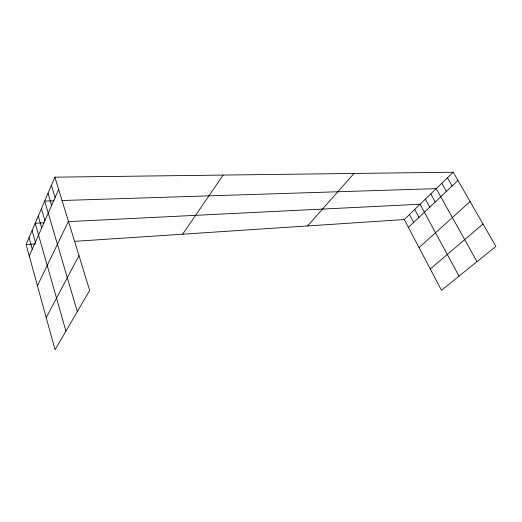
<?xml version="1.0" encoding="UTF-8"?>
<svg xmlns="http://www.w3.org/2000/svg" width="522" height="522" viewBox="0 0 522 522"><rect width="100%" height="100%" fill="white"/><g stroke="black" fill="none" stroke-linecap="round" stroke-linejoin="round"><path stroke-width="0.78" d="M54.888 177.167L89.653 290.428L55.064 349.779L26.1 244.544L54.888 177.167L453.207 172.221L495.9 246.404L441.468 290.291L404.269 219.553L75.233 241.301M29.265 256.041L58.66 189.453M37.453 285.788L68.447 221.341M46.217 317.637L78.972 255.643M182.667 234.195L223.148 175.079M307.608 225.941L353.994 173.454M404.269 219.553L453.207 172.221M408.406 227.416L457.938 180.442M419.029 247.617L470.107 201.583M430.265 268.987L483.007 224.003M26.1 244.544L35.594 243.918M44.142 222.822L35.189 223.266L65.929 331.137M67.99 221.648L420.093 204.246L459.027 276.138M54.131 200.768L44.677 201.068L77.321 311.588M61.922 200.52L436.235 188.638L476.977 261.659M447.452 177.787L452.117 185.969M441.795 183.255L446.388 191.398M430.761 193.923L435.217 201.988M425.384 199.13L429.776 207.156M414.729 209.433L418.99 217.38M409.457 214.535L413.652 222.444M51.397 185.336L55.097 197.531M47.998 193.297L51.619 205.407M41.44 208.643L44.918 220.578M38.276 216.043L41.695 227.886M32.09 230.535L35.372 242.201M29.056 237.621L32.279 249.203"/></g></svg>
